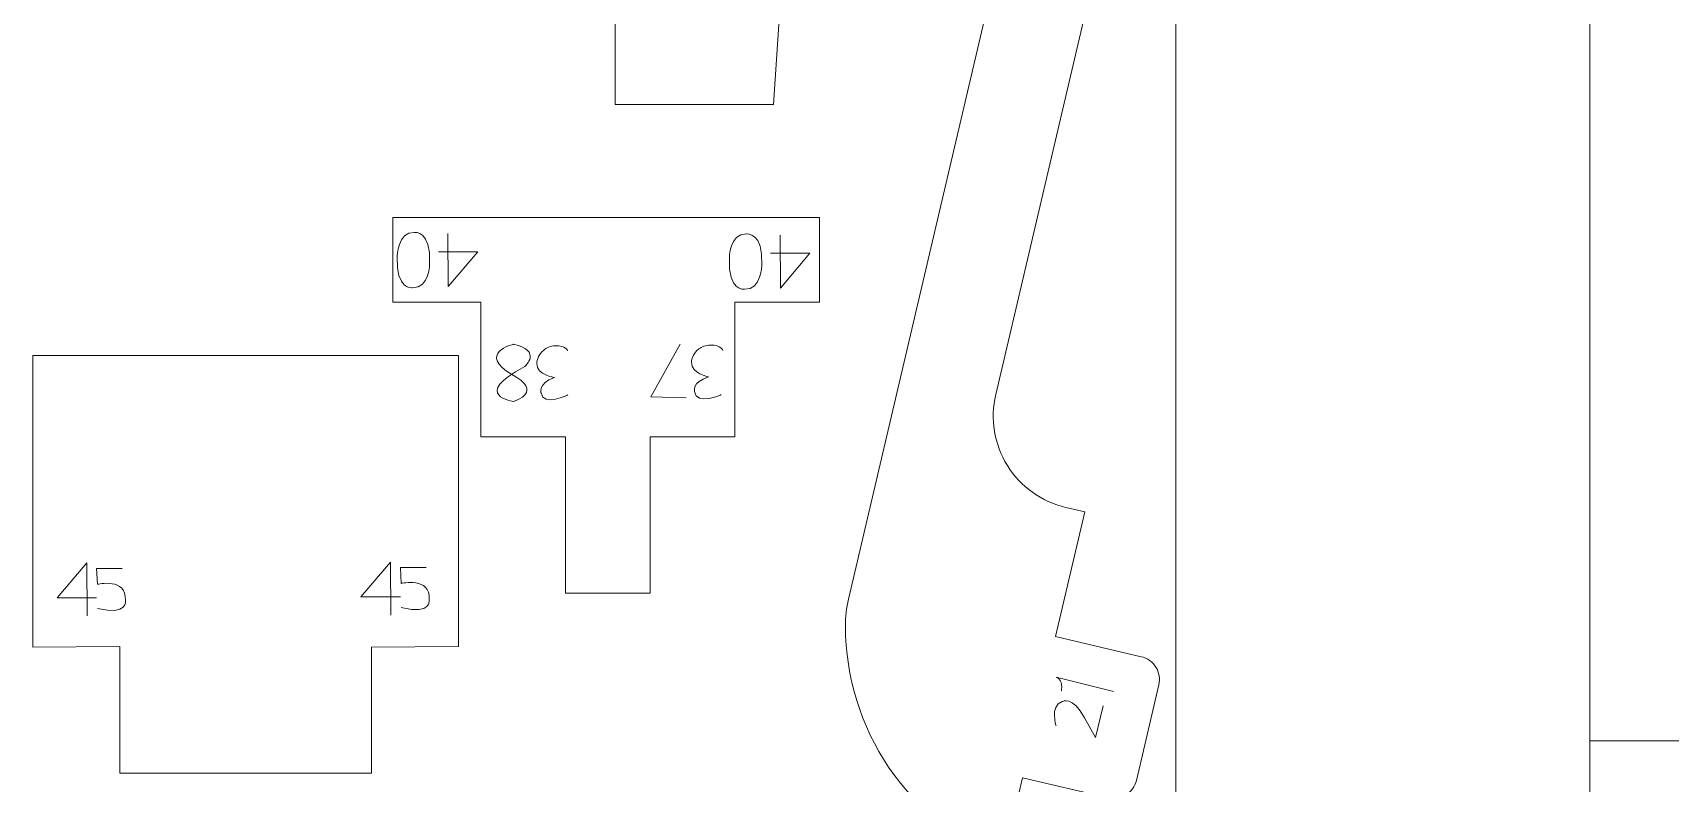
# Model space of a CAD drawing. Header units: centimetres. Extents: x -25 to 25, y -32.5 to 32.5.
# Drawn here: x -14.55 to -8.75, y -19.76 to -17.1 of the extents above; entities that cross this region are included whole.
import ezdxf

# ---------------------------------------------------------------- set-up
doc = ezdxf.new("R2010")
doc.units = ezdxf.units.CM
doc.header["$MEASUREMENT"] = 0
doc.layers.add('Capa 1', color=7, linetype='Continuous')

msp = doc.modelspace()

# ---------------------------------------------------------------- linework, layer by layer
at = {"layer": 'Capa 1', "color": 250, "lineweight": 9}
for points, knots in [([(-9.1723, -7.64937), (-9.1723, -7.64937), (-9.03691, -7.64937), (-9.03691, -7.64937), (-9.03691, -7.64937), (-9.03691, -7.64937), (-9.03691, -11.9547), (-9.03691, -11.9547), (-9.03691, -11.9547), (-9.03691, -11.9547), (-10.64317, -12.40194), (-10.64317, -12.40194), (-10.64317, -12.40194), (-10.64434, -12.39776), (-10.72507, -12.10227), (-10.72507, -12.10227), (-10.72507, -12.10227), (-10.72507, -12.10227), (-11.40795, -12.29425), (-11.40795, -12.29425), (-11.40795, -12.29425), (-11.40795, -12.29425), (-11.32437, -12.5916), (-11.32437, -12.5916), (-11.32437, -12.5916), (-11.32437, -12.5916), (-11.61796, -12.67334), (-11.61796, -12.67334), (-11.61796, -12.67334), (-11.61796, -12.67334), (-11.92924, -17.35374), (-11.92924, -17.35374), (-11.92924, -17.35374), (-11.92924, -17.35374), (-12.49025, -17.35343), (-12.49025, -17.35343), (-12.49025, -17.35343), (-12.49025, -17.35343), (-12.49025, -15.92886), (-12.49025, -15.92886), (-12.49025, -15.92886), (-12.49025, -15.92886), (-13.88013, -14.25651), (-13.88013, -14.25651), (-13.88013, -14.25651), (-13.88013, -14.25651), (-13.88013, -13.262), (-13.88013, -13.262), (-13.88013, -13.262), (-13.88013, -13.262), (-14.18901, -13.26203), (-14.18901, -13.26203), (-14.18901, -13.26203), (-14.18901, -13.26203), (-14.18901, -12.0137), (-14.18901, -12.0137), (-14.18901, -12.0137), (-14.18901, -12.0137), (-13.88013, -12.0137), (-13.88013, -12.0137), (-13.88013, -12.0137), (-13.88013, -12.0137), (-13.88013, -10.89024), (-13.88013, -10.89024), (-13.88013, -10.89024), (-13.88013, -10.89024), (-14.18901, -10.89024), (-14.18901, -10.89024), (-14.18901, -10.89024), (-14.18901, -10.89024), (-14.18901, -9.64191), (-14.18901, -9.64191), (-14.18901, -9.64191), (-14.18901, -9.64191), (-13.88013, -9.64193), (-13.88013, -9.64193), (-13.88013, -9.64193), (-13.88013, -9.64193), (-13.88013, -8.87375), (-13.88013, -8.87375), (-13.88013, -8.87375), (-12.9393, -8.63427), (-12.28617, -7.77991), (-12.30182, -6.80921), (-12.30182, -6.80921), (-12.31747, -5.83851), (-13.0451, -4.9958), (-13.99316, -4.78678), (-13.99316, -4.78678), (-13.99316, -4.78678), (-13.99316, -4.03776), (-13.99316, -4.03776), (-13.99316, -4.03776), (-13.99316, -4.03776), (-13.3734, -4.03776), (-13.3734, -4.03776), (-13.3734, -4.03776), (-13.3734, -4.03776), (-13.37341, -4.34662), (-13.37341, -4.34662), (-13.37341, -4.34662), (-13.37341, -4.34662), (-12.1516, -4.34662), (-12.1516, -4.34662), (-12.1516, -4.34662), (-12.1516, -4.34662), (-12.15164, -4.03776), (-12.15164, -4.03776), (-12.15164, -4.03776), (-12.15164, -4.03776), (-11.33399, -4.03776), (-11.33399, -4.03776), (-11.33399, -4.03776), (-11.33399, -4.03776), (-10.81065, -4.22066), (-10.81065, -4.22066), (-10.81065, -4.22066), (-10.81065, -4.22066), (-10.91575, -4.51592), (-10.91575, -4.51592), (-10.91575, -4.51592), (-10.91575, -4.51592), (-9.91128, -4.86214), (-9.91128, -4.86214), (-9.91128, -4.86214), (-9.91128, -4.86214), (-9.81063, -4.57013), (-9.81063, -4.57013), (-9.81063, -4.57013), (-9.81063, -4.57013), (-9.03691, -4.84052), (-9.03691, -4.84052), (-9.03691, -4.84052), (-9.03691, -4.84052), (-9.03691, -6.40182), (-9.03691, -6.40182), (-9.03691, -6.40182), (-9.03691, -6.40182), (-9.1723, -6.40104), (-9.1723, -6.40104)], [0, 0, 0, 0, 0.0277778, 0.0277778, 0.0277778, 0.0277778, 0.0555556, 0.0555556, 0.0555556, 0.0555556, 0.0833333, 0.0833333, 0.0833333, 0.0833333, 0.1111111, 0.1111111, 0.1111111, 0.1111111, 0.1388889, 0.1388889, 0.1388889, 0.1388889, 0.1666667, 0.1666667, 0.1666667, 0.1666667, 0.1944444, 0.1944444, 0.1944444, 0.1944444, 0.2222222, 0.2222222, 0.2222222, 0.2222222, 0.25, 0.25, 0.25, 0.25, 0.2777778, 0.2777778, 0.2777778, 0.2777778, 0.3055556, 0.3055556, 0.3055556, 0.3055556, 0.3333333, 0.3333333, 0.3333333, 0.3333333, 0.3611111, 0.3611111, 0.3611111, 0.3611111, 0.3888889, 0.3888889, 0.3888889, 0.3888889, 0.4166667, 0.4166667, 0.4166667, 0.4166667, 0.4444444, 0.4444444, 0.4444444, 0.4444444, 0.4722222, 0.4722222, 0.4722222, 0.4722222, 0.5, 0.5, 0.5, 0.5, 0.5277778, 0.5277778, 0.5277778, 0.5277778, 0.5555556, 0.5555556, 0.5555556, 0.5555556, 0.5833333, 0.5833333, 0.5833333, 0.5833333, 0.6111111, 0.6111111, 0.6111111, 0.6111111, 0.6388889, 0.6388889, 0.6388889, 0.6388889, 0.6666667, 0.6666667, 0.6666667, 0.6666667, 0.6944444, 0.6944444, 0.6944444, 0.6944444, 0.7222222, 0.7222222, 0.7222222, 0.7222222, 0.75, 0.75, 0.75, 0.75, 0.7777778, 0.7777778, 0.7777778, 0.7777778, 0.8055556, 0.8055556, 0.8055556, 0.8055556, 0.8333333, 0.8333333, 0.8333333, 0.8333333, 0.8611111, 0.8611111, 0.8611111, 0.8611111, 0.8888889, 0.8888889, 0.8888889, 0.8888889, 0.9166667, 0.9166667, 0.9166667, 0.9166667, 0.9444444, 0.9444444, 0.9444444, 0.9444444, 1, 1, 1, 1]), ([(-10.64338, -19.74737), (-10.64338, -19.74737), (-10.56406, -19.40932), (-10.56406, -19.40932), (-10.56406, -19.40932), (-10.55901, -19.38785), (-10.56269, -19.36525), (-10.5743, -19.34649), (-10.5743, -19.34649), (-10.58591, -19.32774), (-10.6046, -19.31434), (-10.62607, -19.30929), (-10.62607, -19.30929), (-10.62607, -19.30929), (-10.92989, -19.238), (-10.92989, -19.238), (-10.92989, -19.238), (-10.92989, -19.238), (-10.82633, -18.79665), (-10.82633, -18.79665), (-10.82633, -18.79665), (-10.82633, -18.79665), (-10.89376, -18.78083), (-10.89376, -18.78083), (-10.89376, -18.78083), (-10.97975, -18.76059), (-11.05418, -18.70703), (-11.10068, -18.63191), (-11.10068, -18.63191), (-11.14717, -18.5568), (-11.16202, -18.4667), (-11.14179, -18.38071), (-11.14179, -18.38071), (-11.14179, -18.38071), (-10.55329, -15.8727), (-10.55329, -15.8727), (-10.55329, -15.8727), (-10.53306, -15.7867), (-10.47949, -15.71227), (-10.40438, -15.66577), (-10.40438, -15.66577), (-10.32926, -15.61928), (-10.23917, -15.60443), (-10.15317, -15.62466), (-10.15317, -15.62466), (-10.15317, -15.62466), (-10.08575, -15.64048), (-10.08575, -15.64048), (-10.08575, -15.64048), (-10.08575, -15.64048), (-9.98219, -15.19913), (-9.98219, -15.19913), (-9.98219, -15.19913), (-9.98219, -15.19913), (-9.67836, -15.27043), (-9.67836, -15.27043), (-9.67836, -15.27043), (-9.65689, -15.27548), (-9.63429, -15.27179), (-9.61554, -15.26018), (-9.61554, -15.26018), (-9.59678, -15.24857), (-9.58339, -15.22989), (-9.57833, -15.20842), (-9.57833, -15.20842), (-9.57833, -15.20842), (-9.49901, -14.87037), (-9.49901, -14.87037), (-9.49901, -14.87037), (-9.49396, -14.8489), (-9.49764, -14.8263), (-9.50925, -14.80754), (-9.50925, -14.80754), (-9.52086, -14.78879), (-9.53955, -14.77539), (-9.56102, -14.77034), (-9.56102, -14.77034), (-9.56102, -14.77034), (-9.86484, -14.69905), (-9.86484, -14.69905), (-9.86484, -14.69905), (-9.86484, -14.69905), (-9.79638, -14.40729), (-9.79638, -14.40729), (-9.79638, -14.40729), (-10.15932, -14.38013), (-10.50286, -14.57561), (-10.66539, -14.90125), (-10.66539, -14.90125), (-10.67978, -14.93009), (-10.69076, -14.96052), (-10.69813, -14.99191), (-10.69813, -14.99191), (-10.69813, -14.99191), (-11.66328, -19.10514), (-11.66328, -19.10514), (-11.66328, -19.10514), (-11.67065, -19.13653), (-11.67434, -19.16867), (-11.67429, -19.2009), (-11.67429, -19.2009), (-11.67377, -19.56485), (-11.45275, -19.89254), (-11.11569, -20.02984), (-11.11569, -20.02984), (-11.11569, -20.02984), (-11.04723, -19.73808), (-11.04723, -19.73808), (-11.04723, -19.73808), (-11.04723, -19.73808), (-10.74341, -19.80938), (-10.74341, -19.80938), (-10.74341, -19.80938), (-10.72194, -19.81443), (-10.69934, -19.81074), (-10.68059, -19.79913), (-10.68059, -19.79913), (-10.66183, -19.78752), (-10.64843, -19.76884), (-10.64338, -19.74737)], [0, 0, 0, 0, 0.0322581, 0.0322581, 0.0322581, 0.0322581, 0.0645161, 0.0645161, 0.0645161, 0.0645161, 0.0967742, 0.0967742, 0.0967742, 0.0967742, 0.1290323, 0.1290323, 0.1290323, 0.1290323, 0.1612903, 0.1612903, 0.1612903, 0.1612903, 0.1935484, 0.1935484, 0.1935484, 0.1935484, 0.2258065, 0.2258065, 0.2258065, 0.2258065, 0.2580645, 0.2580645, 0.2580645, 0.2580645, 0.2903226, 0.2903226, 0.2903226, 0.2903226, 0.3225806, 0.3225806, 0.3225806, 0.3225806, 0.3548387, 0.3548387, 0.3548387, 0.3548387, 0.3870968, 0.3870968, 0.3870968, 0.3870968, 0.4193548, 0.4193548, 0.4193548, 0.4193548, 0.4516129, 0.4516129, 0.4516129, 0.4516129, 0.483871, 0.483871, 0.483871, 0.483871, 0.516129, 0.516129, 0.516129, 0.516129, 0.5483871, 0.5483871, 0.5483871, 0.5483871, 0.5806452, 0.5806452, 0.5806452, 0.5806452, 0.6129032, 0.6129032, 0.6129032, 0.6129032, 0.6451613, 0.6451613, 0.6451613, 0.6451613, 0.6774194, 0.6774194, 0.6774194, 0.6774194, 0.7096774, 0.7096774, 0.7096774, 0.7096774, 0.7419355, 0.7419355, 0.7419355, 0.7419355, 0.7741935, 0.7741935, 0.7741935, 0.7741935, 0.8064516, 0.8064516, 0.8064516, 0.8064516, 0.8387097, 0.8387097, 0.8387097, 0.8387097, 0.8709677, 0.8709677, 0.8709677, 0.8709677, 0.9032258, 0.9032258, 0.9032258, 0.9032258, 0.9354839, 0.9354839, 0.9354839, 0.9354839, 1, 1, 1, 1]), ([(-10.25023, -19.91818), (-10.25023, -19.91818), (-10.50388, -19.9182), (-10.50388, -19.9182), (-10.50388, -19.9182), (-10.50388, -19.9182), (-10.50416, -16.91909), (-10.50416, -16.91909), (-10.50416, -16.91909), (-10.50416, -16.91909), (-10.25023, -16.91907), (-10.25023, -16.91907)], [0, 0, 0, 0, 0.25, 0.25, 0.25, 0.25, 0.5, 0.5, 0.5, 0.5, 1, 1, 1, 1]), ([(-1.57042, -24.22994), (-1.57042, -24.22994), (-1.57042, -19.60774), (-1.57042, -19.60774), (-1.57042, -19.60774), (-1.57042, -19.60774), (-3.52483, -19.60774), (-3.52483, -19.60774), (-3.52483, -19.60774), (-3.52483, -19.60774), (-3.52483, -20.39944), (-3.52483, -20.39944), (-3.52483, -20.39944), (-3.52483, -20.39944), (-7.08249, -20.39944), (-7.08249, -20.39944), (-7.08249, -20.39944), (-7.08249, -20.39944), (-7.08249, -19.60774), (-7.08249, -19.60774), (-7.08249, -19.60774), (-7.08249, -19.60774), (-9.03691, -19.60774), (-9.03691, -19.60774), (-9.03691, -19.60774), (-9.03691, -19.60774), (-9.03691, -24.22994), (-9.03691, -24.22994)], [0, 0, 0, 0, 0.125, 0.125, 0.125, 0.125, 0.25, 0.25, 0.25, 0.25, 0.375, 0.375, 0.375, 0.375, 0.5, 0.5, 0.5, 0.5, 0.625, 0.625, 0.625, 0.625, 0.75, 0.75, 0.75, 0.75, 1, 1, 1, 1])]:
    msp.add_open_spline(points, degree=3, knots=knots, dxfattribs=at)
msp.add_open_spline([(-9.0369, -19.61774), (-9.0369, -19.61774), (-9.03692, -15.31392), (-9.03692, -15.31392)], degree=3, dxfattribs=at)
at = {"layer": 'Capa 1', "color": 250, "lineweight": 18}
for points, knots in [([(-11.76631, -17.75316), (-11.76631, -17.75316), (-12.06631, -17.75316), (-12.06631, -17.75316), (-12.06631, -17.75316), (-12.06631, -17.75316), (-12.96631, -17.75316), (-12.96631, -17.75316), (-12.96631, -17.75316), (-12.96631, -17.75316), (-13.27839, -17.75371), (-13.27839, -17.75371), (-13.27839, -17.75371), (-13.27839, -17.75371), (-13.27839, -18.05316), (-13.27839, -18.05316)], [0, 0, 0, 0, 0.2, 0.2, 0.2, 0.2, 0.4, 0.4, 0.4, 0.4, 0.6, 0.6, 0.6, 0.6, 1, 1, 1, 1]), ([(-13.27839, -18.05316), (-13.27839, -18.05316), (-12.96631, -18.05316), (-12.96631, -18.05316), (-12.96631, -18.05316), (-12.96631, -18.05316), (-12.96631, -18.53086), (-12.96631, -18.53086), (-12.96631, -18.53086), (-12.96631, -18.53086), (-12.66631, -18.53086), (-12.66631, -18.53086), (-12.66631, -18.53086), (-12.66631, -18.53086), (-12.66631, -19.08491), (-12.66631, -19.08491), (-12.66631, -19.08491), (-12.66631, -19.08491), (-12.36631, -19.08491), (-12.36631, -19.08491), (-12.36631, -19.08491), (-12.36631, -19.08491), (-12.36631, -18.53086), (-12.36631, -18.53086), (-12.36631, -18.53086), (-12.36631, -18.53086), (-12.06631, -18.53086), (-12.06631, -18.53086), (-12.06631, -18.53086), (-12.06631, -18.53086), (-12.06631, -18.05316), (-12.06631, -18.05316), (-12.06631, -18.05316), (-12.06631, -18.05316), (-11.76631, -18.05316), (-11.76631, -18.05316)], [0, 0, 0, 0, 0.1, 0.1, 0.1, 0.1, 0.2, 0.2, 0.2, 0.2, 0.3, 0.3, 0.3, 0.3, 0.4, 0.4, 0.4, 0.4, 0.5, 0.5, 0.5, 0.5, 0.6, 0.6, 0.6, 0.6, 0.7, 0.7, 0.7, 0.7, 0.8, 0.8, 0.8, 0.8, 1, 1, 1, 1]), ([(-13.04538, -19.27383), (-13.04538, -19.27383), (-13.35406, -19.27516), (-13.35406, -19.27516), (-13.35406, -19.27516), (-13.35406, -19.27516), (-13.35398, -19.72242), (-13.35398, -19.72242), (-13.35398, -19.72242), (-13.35398, -19.72242), (-14.2453, -19.7224), (-14.2453, -19.7224), (-14.2453, -19.7224), (-14.2453, -19.7224), (-14.24538, -19.27384), (-14.24538, -19.27384), (-14.24538, -19.27384), (-14.24538, -19.27384), (-14.55398, -19.27516), (-14.55398, -19.27516), (-14.55398, -19.27516), (-14.55398, -19.27516), (-14.55398, -18.24263), (-14.55398, -18.24263), (-14.55398, -18.24263), (-14.55398, -18.24263), (-13.0453, -18.24267), (-13.0453, -18.24267), (-13.0453, -18.24267), (-13.0453, -18.24267), (-13.04538, -19.27383), (-13.04538, -19.27383)], [0, 0, 0, 0, 0.1111111, 0.1111111, 0.1111111, 0.1111111, 0.2222222, 0.2222222, 0.2222222, 0.2222222, 0.3333333, 0.3333333, 0.3333333, 0.3333333, 0.4444444, 0.4444444, 0.4444444, 0.4444444, 0.5555556, 0.5555556, 0.5555556, 0.5555556, 0.6666667, 0.6666667, 0.6666667, 0.6666667, 0.7777778, 0.7777778, 0.7777778, 0.7777778, 1, 1, 1, 1])]:
    msp.add_open_spline(points, degree=3, knots=knots, dxfattribs=at)
msp.add_open_spline([(-11.76631, -18.05316), (-11.76631, -18.05316), (-11.76631, -17.75316), (-11.76631, -17.75316)], degree=3, dxfattribs=at)
at = {"layer": 'Capa 1', "color": 22, "lineweight": 5}
for points, knots in [([(-13.20859, -18.00244), (-13.20859, -18.00244), (-13.26826, -18.01009), (-13.26227, -17.89325), (-13.26227, -17.89325), (-13.26227, -17.89325), (-13.26223, -17.8042), (-13.20127, -17.80644)], [0, 0, 0, 0, 0.3333333, 0.3333333, 0.3333333, 0.3333333, 1, 1, 1, 1]), ([(-13.20127, -17.80666), (-13.20127, -17.80666), (-13.14165, -17.79897), (-13.14766, -17.91587), (-13.14766, -17.91587), (-13.14766, -17.91587), (-13.14766, -18.00493), (-13.20859, -18.00263)], [0, 0, 0, 0, 0.3333333, 0.3333333, 0.3333333, 0.3333333, 1, 1, 1, 1]), ([(-13.11622, -17.87488), (-13.11622, -17.87488), (-12.97656, -17.87488), (-12.97656, -17.87488), (-12.97656, -17.87488), (-12.97656, -17.87488), (-13.08161, -17.99849), (-13.08161, -17.99849), (-13.08161, -17.99849), (-13.08161, -17.99849), (-13.08282, -17.81058), (-13.08282, -17.81058)], [0, 0, 0, 0, 0.25, 0.25, 0.25, 0.25, 0.5, 0.5, 0.5, 0.5, 1, 1, 1, 1]), ([(-12.03196, -18.0079), (-12.03196, -18.0079), (-12.09163, -18.01555), (-12.08564, -17.89871), (-12.08564, -17.89871), (-12.08564, -17.89871), (-12.0856, -17.80966), (-12.02464, -17.8119)], [0, 0, 0, 0, 0.3333333, 0.3333333, 0.3333333, 0.3333333, 1, 1, 1, 1]), ([(-12.02464, -17.81212), (-12.02464, -17.81212), (-11.96502, -17.80443), (-11.97103, -17.92133), (-11.97103, -17.92133), (-11.97103, -17.92133), (-11.97103, -18.01039), (-12.03196, -18.00809)], [0, 0, 0, 0, 0.3333333, 0.3333333, 0.3333333, 0.3333333, 1, 1, 1, 1]), ([(-11.93959, -17.88034), (-11.93959, -17.88034), (-11.79993, -17.88034), (-11.79993, -17.88034), (-11.79993, -17.88034), (-11.79993, -17.88034), (-11.90498, -18.00395), (-11.90498, -18.00395), (-11.90498, -18.00395), (-11.90498, -18.00395), (-11.90619, -17.81604), (-11.90619, -17.81604)], [0, 0, 0, 0, 0.25, 0.25, 0.25, 0.25, 0.5, 0.5, 0.5, 0.5, 1, 1, 1, 1]), ([(-12.85419, -18.31133), (-12.85419, -18.31133), (-12.74215, -18.36456), (-12.84904, -18.40549), (-12.84904, -18.40549), (-12.84904, -18.40549), (-13.00583, -18.38499), (-12.81027, -18.28147), (-12.81027, -18.28147), (-12.81027, -18.28147), (-12.74685, -18.22583), (-12.85026, -18.20263), (-12.85026, -18.20263), (-12.85026, -18.20263), (-12.98353, -18.23451), (-12.85419, -18.31133)], [0, 0, 0, 0, 0.2, 0.2, 0.2, 0.2, 0.4, 0.4, 0.4, 0.4, 0.6, 0.6, 0.6, 0.6, 1, 1, 1, 1]), ([(-12.65836, -18.22508), (-12.65836, -18.22508), (-12.66567, -18.20663), (-12.70171, -18.20798), (-12.70171, -18.20798), (-12.72042, -18.20868), (-12.73379, -18.21543), (-12.74348, -18.22312), (-12.74348, -18.22312), (-12.7671, -18.24193), (-12.76819, -18.27097), (-12.76819, -18.27097), (-12.76819, -18.27097), (-12.76679, -18.31267), (-12.70554, -18.32045), (-12.70554, -18.32045), (-12.70554, -18.32045), (-12.7654, -18.343), (-12.75289, -18.37508), (-12.75289, -18.37508), (-12.75289, -18.37508), (-12.74404, -18.42447), (-12.65768, -18.38211), (-12.65768, -18.38211)], [0, 0, 0, 0, 0.1428571, 0.1428571, 0.1428571, 0.1428571, 0.2857143, 0.2857143, 0.2857143, 0.2857143, 0.4285714, 0.4285714, 0.4285714, 0.4285714, 0.5714286, 0.5714286, 0.5714286, 0.5714286, 0.7142857, 0.7142857, 0.7142857, 0.7142857, 1, 1, 1, 1]), ([(-12.23838, -18.39277), (-12.23838, -18.39277), (-12.36356, -18.38839), (-12.36356, -18.38839), (-12.36356, -18.38839), (-12.36356, -18.38839), (-12.25978, -18.20232), (-12.25978, -18.20232)], [0, 0, 0, 0, 0.3333333, 0.3333333, 0.3333333, 0.3333333, 1, 1, 1, 1]), ([(-12.10862, -18.22425), (-12.10862, -18.22425), (-12.1152, -18.20553), (-12.15127, -18.20547), (-12.15127, -18.20547), (-12.16999, -18.20543), (-12.18361, -18.21165), (-12.19359, -18.21896), (-12.19359, -18.21896), (-12.21793, -18.23682), (-12.22017, -18.2658), (-12.22017, -18.2658), (-12.22017, -18.2658), (-12.2204, -18.30752), (-12.1595, -18.3177), (-12.1595, -18.3177), (-12.1595, -18.3177), (-12.2202, -18.33788), (-12.20896, -18.37042), (-12.20896, -18.37042), (-12.20896, -18.37042), (-12.20205, -18.42012), (-12.1141, -18.38118), (-12.1141, -18.38118)], [0, 0, 0, 0, 0.1428571, 0.1428571, 0.1428571, 0.1428571, 0.2857143, 0.2857143, 0.2857143, 0.2857143, 0.4285714, 0.4285714, 0.4285714, 0.4285714, 0.5714286, 0.5714286, 0.5714286, 0.5714286, 0.7142857, 0.7142857, 0.7142857, 0.7142857, 1, 1, 1, 1]), ([(-14.32796, -19.10082), (-14.32796, -19.10082), (-14.46762, -19.10082), (-14.46762, -19.10082), (-14.46762, -19.10082), (-14.46762, -19.10082), (-14.36257, -18.97721), (-14.36257, -18.97721), (-14.36257, -18.97721), (-14.36257, -18.97721), (-14.36136, -19.16512), (-14.36136, -19.16512)], [0, 0, 0, 0, 0.25, 0.25, 0.25, 0.25, 0.5, 0.5, 0.5, 0.5, 1, 1, 1, 1]), ([(-14.23664, -18.99696), (-14.23664, -18.99696), (-14.32811, -18.99641), (-14.32811, -18.99641), (-14.32811, -18.99641), (-14.32811, -18.99641), (-14.32482, -19.05279), (-14.32482, -19.05279)], [0, 0, 0, 0, 0.3333333, 0.3333333, 0.3333333, 0.3333333, 1, 1, 1, 1]), ([(-14.32482, -19.05279), (-14.32482, -19.05279), (-14.21973, -19.02873), (-14.22591, -19.10996), (-14.22591, -19.10996), (-14.22591, -19.10996), (-14.2148, -19.16565), (-14.32482, -19.13844)], [0, 0, 0, 0, 0.3333333, 0.3333333, 0.3333333, 0.3333333, 1, 1, 1, 1]), ([(-13.25131, -19.0978), (-13.25131, -19.0978), (-13.39097, -19.0978), (-13.39097, -19.0978), (-13.39097, -19.0978), (-13.39097, -19.0978), (-13.28592, -18.97419), (-13.28592, -18.97419), (-13.28592, -18.97419), (-13.28592, -18.97419), (-13.28471, -19.1621), (-13.28471, -19.1621)], [0, 0, 0, 0, 0.25, 0.25, 0.25, 0.25, 0.5, 0.5, 0.5, 0.5, 1, 1, 1, 1]), ([(-13.15999, -18.99394), (-13.15999, -18.99394), (-13.25146, -18.99339), (-13.25146, -18.99339), (-13.25146, -18.99339), (-13.25146, -18.99339), (-13.24817, -19.04977), (-13.24817, -19.04977)], [0, 0, 0, 0, 0.3333333, 0.3333333, 0.3333333, 0.3333333, 1, 1, 1, 1]), ([(-13.24817, -19.04977), (-13.24817, -19.04977), (-13.14308, -19.02571), (-13.14926, -19.10694), (-13.14926, -19.10694), (-13.14926, -19.10694), (-13.13815, -19.16263), (-13.24817, -19.13542)], [0, 0, 0, 0, 0.3333333, 0.3333333, 0.3333333, 0.3333333, 1, 1, 1, 1]), ([(-10.92759, -19.55477), (-10.92759, -19.55477), (-10.95226, -19.48491), (-10.9061, -19.46841), (-10.9061, -19.46841), (-10.9061, -19.46841), (-10.86864, -19.44587), (-10.82749, -19.52618)], [0, 0, 0, 0, 0.3333333, 0.3333333, 0.3333333, 0.3333333, 1, 1, 1, 1]), ([(-10.82749, -19.52618), (-10.82749, -19.52618), (-10.78875, -19.59568), (-10.78875, -19.59568), (-10.78875, -19.59568), (-10.78875, -19.59568), (-10.76089, -19.48377), (-10.76089, -19.48377)], [0, 0, 0, 0, 0.3333333, 0.3333333, 0.3333333, 0.3333333, 1, 1, 1, 1])]:
    msp.add_open_spline(points, degree=3, knots=knots, dxfattribs=at)
for points in [[(-10.90905, -19.43018), (-10.90905, -19.43018), (-10.90089, -19.39056), (-10.92744, -19.38226)], [(-10.92744, -19.38226), (-10.92744, -19.38226), (-10.72413, -19.43288), (-10.72413, -19.43288)]]:
    msp.add_open_spline(points, degree=3, dxfattribs=at)

doc.saveas('drawing.dxf')
